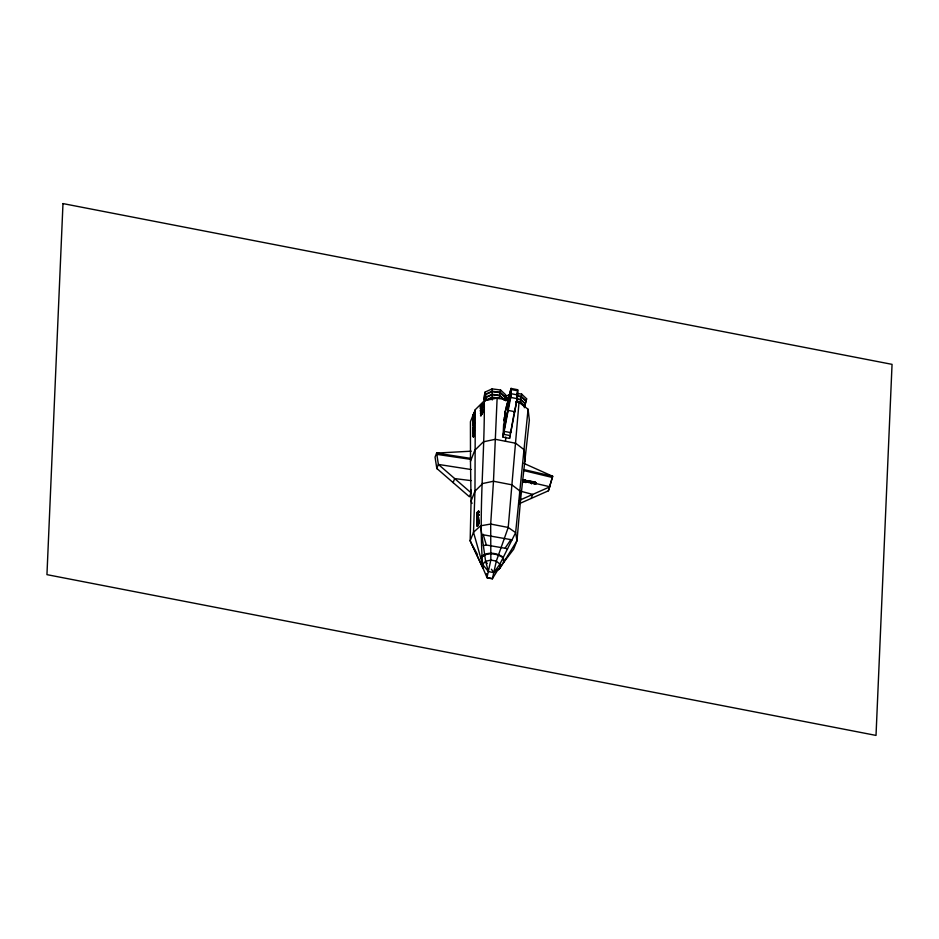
<?xml version="1.0" encoding="UTF-8"?>
<svg xmlns="http://www.w3.org/2000/svg" width="939" height="939" viewBox="0 0 939 939"><rect width="100%" height="100%" fill="white"/><g stroke="black" fill="none" stroke-linecap="round" stroke-linejoin="round"><path stroke-width="1.41" d="M471.178 451.19L436.623 453.079L435.05 457.105L436.811 468.455L469.418 496.754L470.991 492.74L471.002 490.041M527.436 482.012C524.971 478.35 526.767 484.09 527.683 481.566M507.905 403.031L508.081 400.19L497.13 398.066L484.289 400.765L475.298 409.65L474.97 491.156L473.502 532.284L482.587 564.386L482.939 568.107L486.989 577.52L492.447 578.588L497.236 570.877M474.113 431.271L473.573 435.532M473.608 434.71L473.679 433.982M484.289 400.765C484.853 455.345 478.561 509.9 482.587 564.386L488.433 571.581L493.891 572.637L500.252 567.813L516.99 540.711L520.546 499.994L529.35 420.132L528.082 409.263L519.032 402.315L516.286 401.786M473.714 435.074L473.655 435.896L474.195 434.487L473.174 437.011L473.479 435.896M473.549 430.989L473.737 428.994L473.139 431.647L474.312 425.344L473.655 428.912C475.075 430.59 472.587 433.935 473.772 431.306M473.444 420.249L474.383 417.55L473.01 422.409L473.502 423.548L473.62 420.555L473.538 425.121L473.021 424.275L473.585 422.573L474.148 423.63L474.089 422.632L473.35 422.785L474.054 419.639M473.679 436.682L473.749 434.417L473.385 435.743M473.878 431.001L473.831 429.886L473.679 431.482M437.433 469.007L436.811 468.455L438.384 464.429L436.623 453.079L471.143 458.455M497.13 398.066L493.48 481.249L490.686 524.056L490.851 560.067L486.989 577.52M503.633 424.428L503.022 437.128L509.584 438.396L517.248 398.688L517.635 389.72L511.086 388.453L504.959 412.421L503.574 434.299L510.123 435.579M506.567 406.012L506.426 409.228L510.347 393.993M506.567 408.23L506.673 405.566M510.499 390.307L509.713 399.991L503.116 435.309M513.844 414.709L510.699 432.633L504.137 431.353L504.959 412.421L510.699 397.42L511.086 388.453L510.699 397.42L503.022 437.128M516.614 400.343L517.553 391.809L517.248 398.688L514.126 413.266L514.736 411.681L508.187 410.413L504.161 420.684M522.624 481.367L523.305 480.944L522.53 480.885M523.716 481.543L524.044 482.118L524.185 479.888M525.664 482.517L525.828 480.475L524.678 480.392M525.993 482.576C527.542 480.991 524.936 478.831 524.42 480.944M527.589 481.777L528.047 480.639L527.964 482.059L528.997 482.564L526.908 481.296M527.929 481.719L528.047 480.639M526.579 481.343C527.906 484.101 529.878 478.726 528.997 482.564M528.692 482.118L528.821 480.78M529.467 482.658L529.619 480.944M531.122 481.766L530.664 482.892L530.781 481.613M530.664 482.892L530.793 481.824M530.993 482.951C532.46 480.791 528.575 480.885 530.652 481.684M531.439 483.632L531.615 481.331L531.85 483.479M531.756 483.691L531.932 481.39M535.899 483.843C536.439 481.437 532.519 481.531 535.934 482.951C536.005 485.545 532.354 483.069 535.57 483.597M535.594 482.975L534.162 481.953M509.584 438.396L509.701 435.942M478.35 521.298L477 523.258L476.965 522.143L479.336 520.382L478.62 521.391L478.984 520.229M505.511 441.271L505.769 437.022M473.456 427.069C473.655 423.113 474.582 428.207 473.749 427.679M474.078 421.435C473.902 421.658 472.798 421.916 473.209 420.179M473.632 435.896L473.279 432.163M474.078 435.966L473.632 433.466M519.032 402.315L508.222 527.46L496.308 561.123L492.447 578.588M473.244 426.658L473.174 428.172L473.843 425.731L473.115 428.63L473.549 427.257M528.082 409.263L515.628 532.624L516.99 540.711L513.645 549.245L498.104 569.738M525.828 480.475L524.772 480.85L525.558 481.824M525.5 481.637L524.854 480.639L525.746 480.486M473.502 423.548L473.35 421.341L473.35 422.785M503.903 420.59L504.313 417.221M532.272 482.036C532.566 485.569 535.3 480.827 532.237 482.094M535.617 483.526L535.265 482.282L534.068 482.493M500.557 389.99L499.29 398.582L492.2 397.655L486.39 400.296L485.181 392.033L492.118 388.887L500.557 389.99L505.569 394.685L504.22 400.237M521.603 394.063L526.615 398.77L524.537 406.61L520.335 402.667L521.603 394.063L517.377 393.511M473.526 434.769L474.125 431.623C472.153 431.905 473.972 428.877 473.233 431.4M532.601 482.529C534.69 481.625 531.345 483.468 533.645 482.482M522.659 480.78L523.493 480.087L522.542 479.594M482.2 411.071L482.376 409.087L480.968 410.918L480.956 412.62L482.634 409.744L482.634 411.247L482.81 409.263L482.634 411.247M510.229 433.337L510.781 430.543M478.479 521.638C476.413 522.706 478.115 525.194 478.62 521.391M473.702 423.559L474.441 422.879L473.197 424.804L473.96 421.048L473.89 422.292M485.076 401.235L485.921 397.068L492.165 394.31L499.771 395.296L504.29 399.533L505.569 394.685M485.181 392.033L483.831 397.573L484.278 399.885L485.569 394.615L492.142 391.657L500.158 392.678L504.924 397.138M484.195 399.474L485.498 394.157L492.142 391.223L500.217 392.279L505.018 396.774M505.217 400.272L506.227 396.105L510.851 394.016M505.886 400.906L506.544 398.242L509.196 397.068M524.326 407.714L525.335 403.617L520.816 399.38L517.013 398.887M526.615 398.77L524.678 406.493L525.265 404.322M477.035 522.401L477.728 522.73L478.068 521.438M508.574 400.378L510.37 393.241M477.528 513.903L478.491 511.532L478.655 512.717L478.526 511.016L476.73 512.905L476.871 514.067L478.597 513.786L477.399 515.84L478.045 513.891L477.024 515.288L477 512.671L478.867 511.168L478.585 512.929L478.35 511.403L477.399 512.248L477.212 514.22M519.22 503.738L548.399 490.804L552.684 476.284L524.068 463.467M473.714 433.877C472.634 432.445 473.772 440.25 474.101 434.898M522.483 480.557L523.164 480.146L522.565 480.345M474.395 427.257C471.331 436.776 474.488 422.843 473.655 428.912M473.585 430.532L474.418 430.532L474.218 431.377L473.667 430.966M473.456 421.764L474.172 421.071M535.57 483.679L535.723 482.939M480.921 410.402L480.885 412.045L481.449 410.578L480.545 410.742C480.146 414.475 481.789 410.648 482.317 409.592C481.648 413.864 480.651 410.003 480.968 410.918M473.96 434.276L474.136 432.609L473.866 434.839L473.866 433.395M473.056 430.391L473.432 429.804L474.418 430.884M473.995 430.708L474.066 429.393M473.761 414.756L473.772 416.036M473.772 416.4L474.359 414.58L472.998 416.716L473.902 412.878L472.986 417.691L473.432 418.125L474.054 416.576L473.89 418.278M473.772 429.17L473.526 430.684M453.114 482.611L454.687 478.585L471.049 480.615M491.402 569.234L493.891 572.637L499.9 564.081L515.628 532.624L508.222 527.46L490.686 524.056L480.557 525.828L473.502 532.284L470.157 540.805L482.939 568.107L470.157 540.805L471.061 501.097L470.486 461.295L474.805 450.274L483.385 441.811L495.323 439.299L515.687 443.255L524.115 449.711L525.312 460.063L524.349 462.516M509.466 394.439L511.368 389.579L517.929 390.847M506.907 404.65L511.192 393.711L517.741 394.99L516.99 396.904M517.307 390.565L517.635 389.72M523.669 482.047L524.126 481.39M519.572 502.482L520.546 499.994L519.467 490.651L511.861 484.817L493.48 481.249L482.705 483.515L474.97 491.156L471.061 501.097L472.047 503.433M533.998 483.902L535.876 483.785M531.157 498.445L532.73 494.419L520.546 491.191M548.399 490.804L552.684 476.284L523.786 469.57M473.902 412.878L473.103 416.294L474.348 412.949M472.986 418.043L474.359 414.58M473.69 416.611L472.986 419.334L473.432 418.125M472.986 419.334L473.949 416.822M474.054 416.576L473.679 415.954L474.125 416.388M472.998 420.179L473.937 417.468M474.136 418.16L473.01 421.693M473.608 420.214L474.148 419.404M474.441 422.879L473.467 425.649L473.092 425.05M473.021 425.578L473.995 422.808M474.101 427.761L474.101 428.994M473.068 432.175L473.772 430.954M473.972 430.461L473.08 433.677M474.207 435.673L473.127 435.719M475.298 409.65L470.427 421.717L470.486 461.295M473.233 436.6L473.702 435.191M480.345 407.444L482.634 404.357L480.768 407.62M480.803 407.057L482.493 403.5L482.939 404.251C476.895 412.162 487.012 400.566 480.78 408.066M478.256 520.945L478.679 517.964L478.186 518.281M478.35 519.725L476.918 520.593L478.526 519.913L476.942 521.685L478.62 518.481M535.653 483.468L534.091 483.691M480.416 410.742L482.998 407.174L480.838 410.918L481.437 409.592C481.214 407.409 479.066 408.923 482.576 406.998M480.522 415.59L483.104 412.021L480.944 415.766L481.097 413.101L480.944 415.766M481.261 409.052L481.238 408.113L482.705 407.714L481.684 409.228L482.282 407.538L483.01 407.667M481.367 413.899C483.925 409.756 481.472 416.13 481.343 412.96L482.388 412.385M480.404 410.308L480.991 408.254M483.374 545.582L486.332 545.019L505.029 548.247L510.886 539.632L511.79 540.301M478.021 525.077C479.911 523.129 476.05 525.84 477.223 525.828M478.162 519.361C479.324 517.542 474.7 521.356 478.338 517.812M477.329 516.72L477.212 518.868L477.012 518.234M532.589 482.153L533.528 482.435M477.681 516.873L477.364 518.387M482.587 564.386L485.604 561.311L490.851 560.067L496.308 561.123L499.9 564.081L500.252 567.813L498.245 569.856M482.634 404.357L480.31 406.094L482.493 403.5M480.31 406.094L482.2 404.181M480.733 406.27L482.928 403.676M480.357 407.902L482.54 405.296M481.226 407.233L482.963 405.472M522.988 480.522L549.984 486.778L519.467 500.299M476.801 516.415L479.172 514.654L477.153 516.884M476.812 516.732L479.172 514.654M477.435 518.058C479.77 514.936 476.343 516.38 477.575 518.187M477.223 518.035L478.667 517.495L478.315 517.013M476.859 518.715L478.315 517.342M476.918 520.593L477.974 518.481M477.27 520.746L478.104 519.631L476.942 521.685M479.336 520.382L477.388 522.553M478.82 522.882L477.024 524.432L479.324 522.389L478.726 522.847M477.024 524.432L479.324 522.389M478.561 523.974L477.071 526.298M478.374 525.23C477.071 524.408 477.634 524.655 477.505 525.934M477.775 525.793L478.057 524.807L477.423 525.64M477.423 526.45L478.808 523.739M480.768 557.942C486.719 551.733 496.602 553.177 503.058 557.766L503.633 562.344M498.046 569.433L500.252 567.813M473.62 423.055L473.162 424.757M484.712 555.031L480.604 557.39C486.695 551.111 496.719 552.648 503.304 557.273L503.891 561.921M480.369 408.594L481.414 408.43M482.681 411.845L480.475 413.442L481.097 413.101M480.475 413.442L481.519 413.277M481.238 408.113L482.282 407.538M481.343 412.96L482.81 412.561M480.357 408.183L482.998 407.174M486.332 399.885L492.2 397.22L499.348 398.159M509.243 397.514L506.602 398.699L506.227 396.105M485.979 397.467L492.177 394.732L499.712 395.718L504.184 399.92M525.781 481.554L524.795 481.742L524.502 480.733M529.854 481.378L531.028 481.836M528.774 481.907L528.011 481.695M525.699 481.554L524.502 480.909M529.925 481.378L530.699 481.836M481.801 534.549L510.886 539.632M522.53 479.806L523.375 480.205M523.293 481.202L522.706 481.155M517.201 396.246L521.204 396.763L525.969 401.223M517.225 395.835L521.262 396.364L526.063 400.859M516.99 399.31L520.758 399.803L525.23 403.993M516.11 401.681L520.394 402.232L524.643 406.223M516.086 402.115L520.335 402.667M436.823 454.37L471.143 459.406M471.096 469.523L438.384 464.429L470.991 492.74M473.596 423.794L474.078 423.207M473.749 428.677L473.62 429.287M473.432 430.919L474.218 431.036M510.699 397.42L517.248 398.688M486.977 577.79L492.435 578.847M523.903 470.603L552.378 477.482M505.029 548.247L507.506 548.869M478.714 522.483L479.324 522.765M476.965 522.143L477.575 522.377M480.557 525.828L485.604 561.311L487.271 563.576M472.693 545.888L477.54 554.703M532.284 482.552C535.019 484.947 533.188 479.348 532.167 482.599M483.08 534.232L486.332 545.019M485.604 561.311L488.433 571.581M486.719 573.647L486.895 576.229M478.972 522.237L479.078 523M481.66 408.289L481.684 409.228M481.766 413.137L481.789 414.076M492.118 388.887L492.224 399.991M474.348 418.548L473.702 418.982M474.148 418.817L474.054 420.285M474.218 430.79L474.125 432.269M473.796 421.411L473.796 422.855M473.667 431.553L473.679 432.198M476.73 515.053C478.362 516.966 478.456 510.734 476.73 515.053M477.294 515.077L478.315 513.915L477.294 515.077M62.983 203.587L46.95 574.645L876.017 735.413L892.05 364.355L62.983 203.587"/></g></svg>
